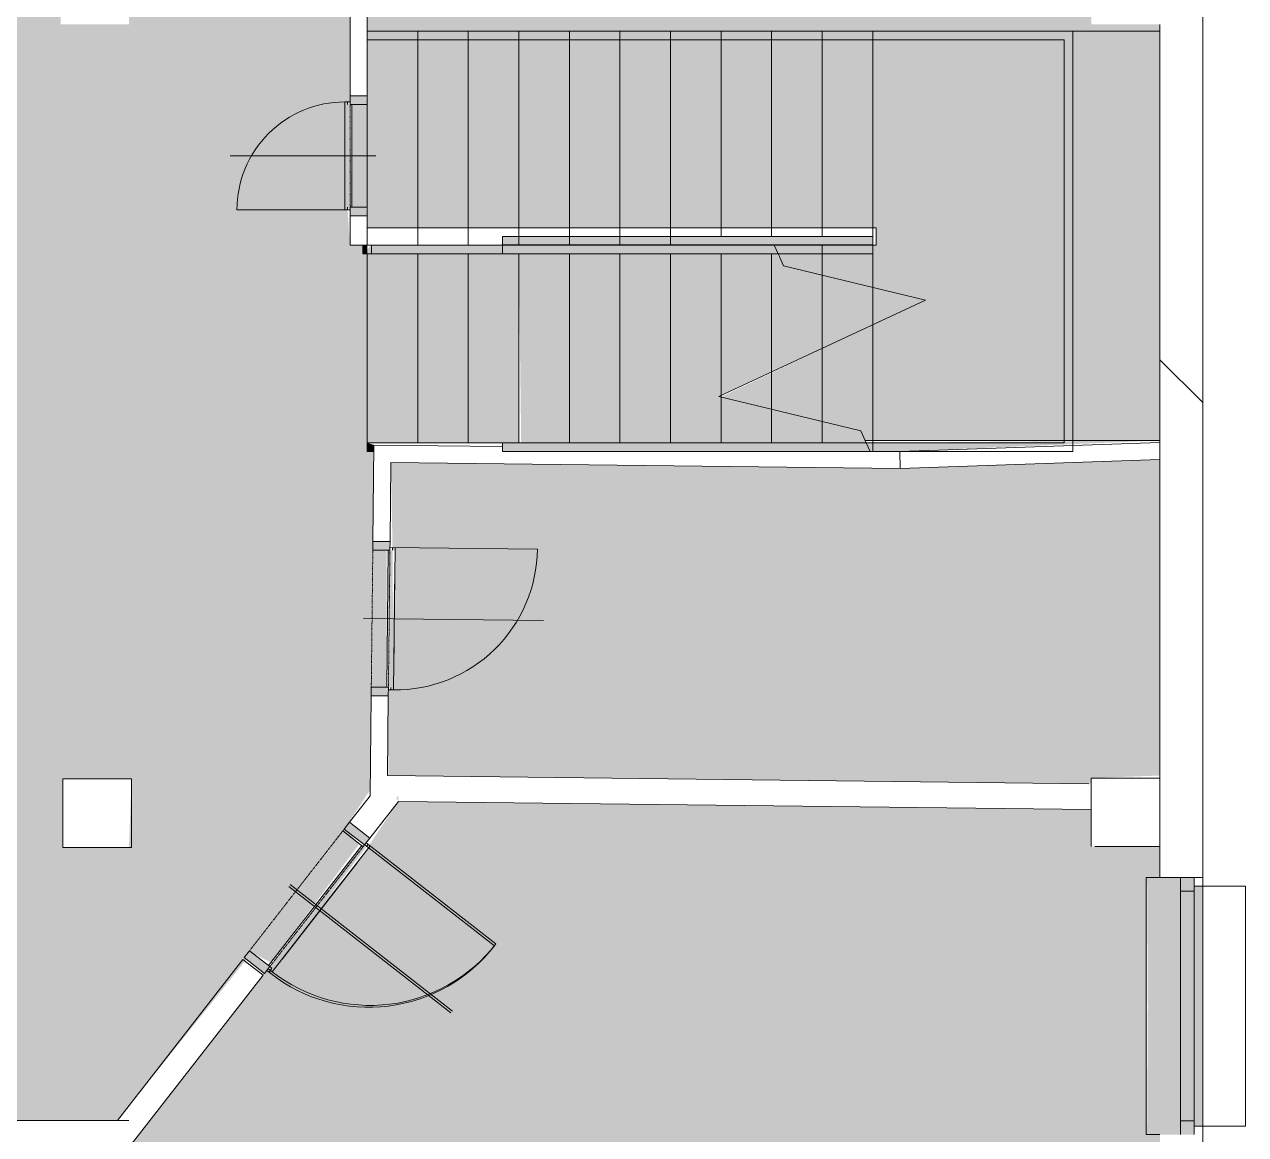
# Model space of a CAD drawing. Header units: millimetres. Extents: x 46521 to 257780, y -45352 to 20466.
# Drawn here: x 217622 to 224747, y -24364 to -17888 of the extents above; entities that cross this region are included whole.
import ezdxf

# ---------------------------------------------------------------- set-up
doc = ezdxf.new("R2010")
doc.units = ezdxf.units.MM
doc.linetypes.add('Čerchovaná se dvěma tečkami', pattern=[2.59, 1, -0.53, 0, -0.53, 0, -0.53])
for name, color, linetype, lineweight in [('A-DETL-GENF', 92, 'Continuous', 13), ('A-DETL-THIN', 151, 'Continuous', 13), ('A-DOOR', 31, 'Continuous', 13), ('A-DOOR-FRAM', 31, 'Continuous', 25), ('A-FLOR', 192, 'Continuous', 13), ('A-FLOR-HRAL', 11, 'Continuous', 13), ('A-GENM', 13, 'Continuous', 13), ('A-GLAZ', 151, 'Continuous', 13), ('A-WALL', 113, 'Continuous', 13), ('A-WALL-PATT', 111, 'Continuous', 35), ('Q-SPCQ', 91, 'Continuous', 13), ('S-COLS', 52, 'Continuous', 13), ('S-STRS', 31, 'Continuous', 13), ('S-STRS-MBND', 31, 'Continuous', 9)]:
    doc.layers.add(name, color=color, linetype=linetype, lineweight=lineweight)

# ---------------------------------------------------------------- blocks, each defined once
blk = doc.blocks.new('OKNO_1k_nadsvetlik - OKNO_1k_nadsvetlik_1500x1800-1969463-Mapka _ závislý 8')
at = {"layer": 'A-GLAZ', "lineweight": 9}
h = blk.add_hatch(color=256, dxfattribs=at)
h.paths.add_polyline_path([(-750, -75), (-670, -75), (-670, 5), (-750, 5)])
h.paths.add_polyline_path([(670, -75), (750, -75), (750, 5), (670, 5)])
blk.add_hatch(color=256, dxfattribs=at).paths.add_polyline_path([(670, 5), (-670, 5), (-670, -75), (670, -75)])
for p, q in [((-750, 5), (-670, 5)), ((670, 5), (-670, 5)), ((-670, 5), (-670, -75)), ((670, 5), (750, 5)), ((670, -75), (670, 5)), ((-750, -75), (-700, -75)), ((-670, -75), (-750, -75)), ((-700, -126), (-750, -126)), ((-700, -75), (-700, -125)), ((-670, -75), (670, -75)), ((750, -75), (670, -75)), ((700, -75), (750, -75)), ((700, -125), (700, -75)), ((750, -126), (700, -126))]:
    blk.add_line(p, q, dxfattribs=at)
blk = doc.blocks.new('parapet s nosem_vnitní - parapet s nosem_vnitní-1280316-Mapka _ závislý 8')
at = {"layer": 'A-GENM', "lineweight": 9}
for points in [[(-750, 198.7), (-750, 190), (750, 198.7)], [(-750, 190), (-750, 0), (750, 0), (750, 190)]]:
    blk.add_hatch(color=151, dxfattribs=at).paths.add_polyline_path(points)
for p, q in [((750, 200), (-750, 200)), ((-750, 200), (-750, 190)), ((750, 200), (-750, 200)), ((-750, 120), (-750, 190)), ((750, 190), (750, 200)), ((750, 190), (750, 120))]:
    blk.add_line(p, q, dxfattribs=at)
blk = doc.blocks.new('parapet_ext - parapet_ext-1802102-Mapka _ závislý 8')
at = {"layer": 'Q-SPCQ', "lineweight": 9}
blk.add_hatch(color=151, dxfattribs=at).paths.add_polyline_path([(-700, 0), (-700, -50), (700, -50), (700, 0), (-670, 0)])
for p, q in [((-700, -300), (-700, -51)), ((700, -51), (700, -300)), ((700, -300), (-700, -300))]:
    blk.add_line(p, q, dxfattribs=at)
blk = doc.blocks.new('DVERE_1k_oblozka - DD03_01_800x1970_koupelna-V144-Mapka _ závislý 8')
at = {"layer": 'A-DOOR', "lineweight": 9}
blk.add_hatch(color=151, dxfattribs=at).paths.add_polyline_path([(415, 77.1), (-400, 62.1), (-399.9, 37.1), (400, 47.1), (400, 62.1)])
h = blk.add_hatch(color=151, dxfattribs=at)
h.paths.add_polyline_path([(450, 47.1), (400, 47.1), (400, -52.9), (450, -52.9)])
h.paths.add_polyline_path([(-400, 47.1), (-450, 47.1), (-450, -52.9), (-400, -52.9)])
for p, q in [((0, -102.9), (0, 947.1)), ((-415, 47.1), (-415, 907.1)), ((415, 77.1), (-415, 77.1)), ((-415, 77.1), (-415, 62.1)), ((-415, 62.1), (-415, 77.1)), ((305, 77.1), (-305, 77.1)), ((415, 62.1), (415, 77.1)), ((415, 77.1), (415, 47.1)), ((-400, 47.1), (-450, 47.1)), ((-450, 47.1), (-450, -52.9)), ((-415, 62.1), (-400, 62.1)), ((-400, -52.9), (-400, 47.1)), ((-400, 37.1), (400, 37.1)), ((400, 62.1), (415, 62.1)), ((415, 62.1), (400, 62.1)), ((450, 47.1), (400, 47.1)), ((400, 47.1), (400, -52.9)), ((450, -52.9), (450, 47.1)), ((-450, -52.9), (-400, -52.9)), ((400, -52.9), (450, -52.9))]:
    blk.add_line(p, q, dxfattribs=at)
at = {"layer": 'A-DOOR', "linetype": 'Čerchovaná se dvěma tečkami', "lineweight": 9}
for p, q in [((-400, 47.1), (400, 47.1)), ((-400, -52.9), (400, -52.9))]:
    blk.add_line(p, q, dxfattribs=at)
at = {"layer": 'A-DOOR', "lineweight": 9}
blk.add_arc((-415, 77.1), 830, 360, 90, dxfattribs=at)
at = {"layer": 'A-DOOR-FRAM', "lineweight": 9}
for p, q in [((-400, 47.1), (-450, 47.1)), ((-400, -52.9), (-400, 47.1)), ((400, 47.1), (400, -52.9)), ((400, 47.1), (450, 47.1)), ((-450, -52.9), (-400, -52.9)), ((450, -52.9), (400, -52.9))]:
    blk.add_line(p, q, dxfattribs=at)
blk = doc.blocks.new('DVERE_1k_oblozka - DD03_01_900x1970_koupelna-1549520-Mapka _ závislý 8')
at = {"layer": 'A-DOOR', "lineweight": 9}
h = blk.add_hatch(color=151, dxfattribs=at)
h.paths.add_polyline_path([(500, 72.1), (450, 72.1), (450, -77.9), (500, -77.9)])
h.paths.add_polyline_path([(-450, 72.1), (-500, 72.1), (-500, -77.9), (-450, -77.9)])
blk.add_hatch(color=151, dxfattribs=at).paths.add_polyline_path([(465, 102.1), (-450, 87.1), (-428.6, 62.1), (450, 72.1), (450, 87.1)])
for p, q in [((0, -127.9), (0, 1072.1)), ((-465, 72.1), (-465, 1032.1)), ((-450, 72.1), (-500, 72.1)), ((-500, 72.1), (-500, -77.9)), ((465, 102.1), (-465, 102.1)), ((-465, 102.1), (-465, 87.1)), ((-465, 87.1), (-465, 102.1)), ((-465, 87.1), (-450, 87.1)), ((-450, 87.1), (-465, 87.1)), ((-450, -77.9), (-450, 72.1)), ((355, 102.1), (-355, 102.1)), ((450, 62.1), (450, 87.1)), ((450, 87.1), (465, 87.1)), ((500, 72.1), (450, 72.1)), ((450, 72.1), (450, -77.9)), ((465, 87.1), (465, 102.1)), ((465, 102.1), (465, 72.1)), ((500, -77.9), (500, 72.1)), ((-436.4, 62.1), (450, 62.1)), ((-500, -77.9), (-450, -77.9)), ((450, -77.9), (500, -77.9))]:
    blk.add_line(p, q, dxfattribs=at)
at = {"layer": 'A-DOOR', "linetype": 'Čerchovaná se dvěma tečkami', "lineweight": 9}
for p, q in [((-450, 72.1), (450, 72.1)), ((-450, -77.9), (450, -77.9))]:
    blk.add_line(p, q, dxfattribs=at)
at = {"layer": 'A-DOOR', "lineweight": 9}
blk.add_arc((-465, 102.1), 930, 360, 90, dxfattribs=at)
at = {"layer": 'A-DOOR-FRAM', "lineweight": 9}
for p, q in [((-450, 72.1), (-500, 72.1)), ((-450, -77.9), (-450, 72.1)), ((450, 72.1), (450, -77.9)), ((450, 72.1), (500, 72.1)), ((-500, -77.9), (-450, -77.9)), ((500, -77.9), (450, -77.9))]:
    blk.add_line(p, q, dxfattribs=at)
blk = doc.blocks.new('DVERE_1k_oblozka - DD03_01_600x1970_koupelna-V179-Mapka _ závislý 8')
at = {"layer": 'A-DOOR', "lineweight": 9}
blk.add_hatch(color=151, dxfattribs=at).paths.add_polyline_path([(-315, 77.1), (-300, 37.1), (300, 47.1), (315, 77.1)])
h = blk.add_hatch(color=151, dxfattribs=at)
h.paths.add_polyline_path([(-350, 47.1), (-350, -52.9), (-300, -46.5), (-300, 47.1)])
h.paths.add_polyline_path([(300, -52.9), (350, -46.5), (350, 47.1), (300, 47.1), (300, -46.5)])
for p, q in [((0, -102.9), (0, 747.1)), ((-315, 47.1), (-315, 707.1)), ((315, 77.1), (-315, 77.1)), ((-315, 77.1), (-315, 62.1)), ((205, 77.1), (-205, 77.1)), ((315, 62.1), (315, 77.1)), ((315, 77.1), (315, 47.1)), ((-300, 47.1), (-350, 47.1)), ((-350, 47.1), (-350, -52.9)), ((-315, 62.1), (-300, 62.1)), ((-300, -52.9), (-300, 47.1)), ((-300, 37.1), (300, 37.1)), ((300, 62.1), (315, 62.1)), ((350, 47.1), (300, 47.1)), ((300, 47.1), (300, -52.9)), ((350, -52.9), (350, 47.1)), ((-350, -52.9), (-300, -52.9)), ((300, -52.9), (350, -52.9))]:
    blk.add_line(p, q, dxfattribs=at)
at = {"layer": 'A-DOOR', "linetype": 'Čerchovaná se dvěma tečkami', "lineweight": 9}
for p, q in [((-300, 47.1), (300, 47.1)), ((-300, -52.9), (300, -52.9))]:
    blk.add_line(p, q, dxfattribs=at)
at = {"layer": 'A-DOOR', "lineweight": 9}
blk.add_arc((-315, 77.1), 630, 360, 90, dxfattribs=at)
at = {"layer": 'A-DOOR-FRAM', "lineweight": 9}
for p, q in [((-300, 47.1), (-350, 47.1)), ((-300, -52.9), (-300, 47.1)), ((300, 47.1), (300, -52.9)), ((300, 47.1), (350, 47.1)), ((-350, -52.9), (-300, -52.9)), ((350, -52.9), (300, -52.9))]:
    blk.add_line(p, q, dxfattribs=at)
blk = doc.blocks.new('DVERE_1k_oblozka - DD03_01_900x1970_koupelna-V180-Mapka _ závislý 8')
at = {"layer": 'A-DOOR', "lineweight": 9}
h = blk.add_hatch(color=151, dxfattribs=at)
h.paths.add_polyline_path([(500, 72.1), (486.4, 72.1), (500, 54.7)])
h.paths.add_polyline_path([(-450, 72.1), (-463.6, 72.1), (-450, 54.7)])
blk.add_hatch(color=151, dxfattribs=at).paths.add_polyline_path([(465, 102.1), (436.4, 87.1), (450, 87.1)])
for p, q in [((0, -127.9), (0, 1072.1)), ((-465, 72.1), (-465, 1032.1)), ((-450, -77.9), (-450, 72.1)), ((355, 102.1), (-355, 102.1)), ((450, 87.1), (465, 87.1)), ((465, 87.1), (465, 102.1)), ((465, 102.1), (465, 72.1)), ((500, -77.9), (500, 72.1))]:
    blk.add_line(p, q, dxfattribs=at)
at = {"layer": 'A-DOOR', "linetype": 'Čerchovaná se dvěma tečkami', "lineweight": 9}
for p, q in [((-450, 72.1), (436.4, 72.1)), ((-450, -77.9), (436.4, -77.9))]:
    blk.add_line(p, q, dxfattribs=at)
at = {"layer": 'A-DOOR', "lineweight": 9}
blk.add_arc((-465, 102.1), 930, 360, 90, dxfattribs=at)
at = {"layer": 'A-DOOR-FRAM', "lineweight": 9}
blk.add_line((-450, -77.9), (-450, 72.1), dxfattribs=at)
blk = doc.blocks.new('Typ horního madla - Horní madlo_Vnitřní_-1837963-Mapka _ závislý 8')
at = {"layer": 'A-FLOR-HRAL', "lineweight": 9}
for points in [[(91547.9, -20379.1), (91553.8, -20379.1), (91554.2, -20341.8), (91514.2, -20329.1), (91514.2, -20379.1)], [(92304.1, -20329.1), (92304.1, -20379.1), (92304.7, -20379.1), (92304.7, -20329.1)]]:
    blk.add_hatch(color=151, dxfattribs=at).paths.add_polyline_path(points)
for p, q in [((91514.2, -20379.1), (91514.2, -20329.1)), ((91514.2, -20329.1), (92304.1, -20329.1)), ((92304.1, -20329.1), (92304.1, -20379.1)), ((91553.8, -20379.1), (91514.2, -20379.1))]:
    blk.add_line(p, q, dxfattribs=at)
blk = doc.blocks.new('Typ horního madla - Horní madlo_Vnitřní_-V182-Mapka _ závislý 8')
at = {"layer": 'A-FLOR-HRAL', "lineweight": 9}
blk.add_hatch(color=151, dxfattribs=at).paths.add_polyline_path([(94449.8, -20379.1), (94426.4, -20329.1), (92304.7, -20329.1), (92304.7, -20379.1), (93362.8, -20379.1)])
for p, q in [((91514.2, -17977.7), (91514.2, -17927.7)), ((94759.2, -17927.7), (91514.2, -17927.7)), ((95630.9, -17927.7), (94759.2, -17927.7)), ((95630.9, -20379.1), (95630.9, -17927.7)), ((94759.2, -17977.7), (91514.2, -17977.7)), ((95580.9, -17977.7), (94759.2, -17977.7)), ((95580.9, -20329.1), (95580.9, -17977.7)), ((91514.2, -20329.1), (91514.2, -20379.1)), ((91514.2, -20329.1), (94426.4, -20329.1)), ((94449.8, -20379.1), (94426.4, -20329.1)), ((94426.4, -20329.1), (94464.2, -20329.1)), ((94464.2, -20329.1), (95580.9, -20329.1)), ((91514.2, -20379.1), (91553.8, -20379.1)), ((92304.1, -20379.1), (94449.8, -20379.1)), ((94449.8, -20379.1), (94464.2, -20379.1)), ((94464.2, -20379.1), (95630.9, -20379.1))]:
    blk.add_line(p, q, dxfattribs=at)
blk = doc.blocks.new('Typ horního madla - Horní madlo_Vnitřní_-1837980-Mapka _ závislý 8')
at = {"layer": 'A-FLOR-HRAL', "lineweight": 9}
for points in [[(91489.2, -19225.7), (91514.8, -19225.7), (91514.8, -19200.1), (91514.4, -19175.3), (91489.2, -19175.3)], [(91539.2, -19225.7), (92304.1, -19225.7), (92304.1, -19175.7), (91539.2, -19175.7)], [(92304.1, -19225.7), (92304.7, -19225.7), (92304.1, -19175.7)]]:
    blk.add_hatch(color=151, dxfattribs=at).paths.add_polyline_path(points)
for p, q in [((92304.1, -19124.9), (92304.1, -19174.9)), ((91489.2, -19225.7), (91489.2, -19175.3)), ((91514.8, -19225.7), (91489.2, -19225.7)), ((91539.2, -19225.7), (91539.2, -19175.7)), ((91539.2, -19175.7), (92304.1, -19175.7)), ((92304.1, -19225.7), (91539.2, -19225.7)), ((92304.1, -19175.7), (92304.1, -19225.7))]:
    blk.add_line(p, q, dxfattribs=at)
blk = doc.blocks.new('Typ horního madla - Horní madlo_Vnitřní_-V183-Mapka _ závislý 8')
at = {"layer": 'A-FLOR-HRAL', "lineweight": 9}
blk.add_hatch(color=151, dxfattribs=at).paths.add_polyline_path([(94464.2, -19174.9), (94464.2, -19124.9), (92304.7, -19124.9), (92304.7, -19174.9), (93362.8, -19174.9)])
h = blk.add_hatch(color=151, dxfattribs=at)
h.paths.add_polyline_path([(93362.8, -19225.7), (93911.9, -19225.7), (93888.6, -19175.7), (92304.7, -19175.7), (92304.7, -19225.7)])
h.paths.add_polyline_path([(91514.8, -19225.7), (91539.2, -19225.7), (91539.2, -19175.7), (91514.8, -19200.1)])
for p, q in [((94464.2, -19124.9), (92304.1, -19124.9)), ((94464.2, -19174.9), (94464.2, -19124.9)), ((91489.2, -19175.3), (91489.2, -19225.7)), ((91514.2, -19225.7), (93911.9, -19225.7)), ((91539.2, -19175.7), (93888.6, -19175.7)), ((94464.2, -19174.9), (92304.1, -19174.9)), ((93911.9, -19225.7), (93888.6, -19175.7)), ((93888.6, -19175.7), (94464.2, -19175.7)), ((93911.9, -19225.7), (94464.2, -19225.7)), ((94464.2, -19175.7), (94464.2, -19225.7))]:
    blk.add_line(p, q, dxfattribs=at)
blk = doc.blocks.new('Betonový čtvercový sloup - 400 x 400-V201-Mapka _ závislý 8')
at = {"layer": 'S-COLS', "lineweight": 9}
h = blk.add_hatch(dxfattribs=at)
h.set_pattern_fill('FP_213', color=256, style=0, pattern_type=2)
h.set_pattern_definition([(45, (-95940, 22484), (-7184.2, 7184.2), []), (45, (-93066, 22484), (-7184.2, 7184.2), []), (45, (-87319, 22484), (-4310.5, 10057.9), [4064, -2032, 67.06, -1964.94])])
h.paths.add_polyline_path([(-200, -200), (200, -200), (200, 200), (-200, 200), (-200, 12.9)])
for p, q in [((200, 200), (-200, 200)), ((-200, 200), (-200, -200)), ((200, -200), (200, 200)), ((-178.7, -200), (200, -200))]:
    blk.add_line(p, q, dxfattribs=at)

msp = doc.modelspace()

# ---------------------------------------------------------------- hatches: boundary and pattern name
at = {"layer": 'A-DETL-GENF', "lineweight": 9}
h = msp.add_hatch(color=151, dxfattribs=at)
h.paths.add_polyline_path([(205705.4, -23536.6), (205705.4, -23436.6), (203651.2, -23436.2), (203601.9, -23330.6), (202874.2, -23153.7), (203934.2, -22659.4), (203206.5, -22482.5), (203157.1, -22376.5), (201444.2, -22376.5), (201444.2, -23531.5), (205546.7, -23536.6)])
h.paths.add_polyline_path([(180893.8, -23449.3), (181598.5, -23449.3), (181583.5, -23165.8), (181568.5, -23165.8), (181583.5, -22265.8), (181598.5, -22250.8), (181598.5, -21375.2), (181378.5, -21375.2), (181378.5, -21125.2), (181598.5, -21125.2), (181598.5, -19774.5), (181348.5, -19774.5), (181348.5, -19524.5), (181596.8, -19524.5), (181563.5, -18134.1), (181521, -17411.6), (180732.1, -17441.1), (180729.2, -17443.5), (179832, -17434), (179829.3, -17426.4), (178952.1, -17456.6), (178949.3, -17459), (178052.1, -17454), (178049.3, -17441.9), (176854.5, -17455.7), (176854.5, -19579.6), (177887.5, -19579.6), (179363.8, -21056), (179363.8, -23449.3), (179993.8, -23449.3), (179993.8, -23374.3), (180893.8, -23379.3)])
h.paths.add_polyline_path([(181854.5, -21565.8), (182223.9, -21565.8), (182223.9, -19130), (181848.5, -19113.6), (181848.5, -21565.8)])
h.paths.add_polyline_path([(182423.9, -21565.8), (182440.5, -21565.8), (182423.9, -21540.3)])
h.paths.add_polyline_path([(223313.7, -20315.3), (224246.7, -20315.3), (224246.7, -17927.7), (219621.5, -17927.7), (219621.5, -19075.3), (222591.5, -19075.3), (222591.5, -19175.3), (221995.7, -19175.7), (222051.6, -19295.7), (222571.3, -19422), (222571.3, -19639.8), (221686.3, -20061.1), (222500.9, -20259.1), (222527.1, -20315.3), (222557, -20315.3)])
h.paths.add_polyline_path([(186457.6, -20290.8), (186442.6, -20150.8), (186427.6, -20150.8), (186442.6, -19550.8), (186457.6, -19535.8), (186457.6, -19113.6), (183607.8, -19114), (183665.8, -19238.3), (184492.6, -19460.5), (183607.6, -19873.2), (183607.6, -20109.4), (184131.4, -20236.7), (184156.6, -20290.8), (185354.5, -20290.8)])
h.paths.add_polyline_path([(186557.6, -20150.8), (186551.3, -19550.8), (186467.6, -19550.8), (186467.6, -20150.8), (186551.3, -20150.8)])
h.paths.add_polyline_path([(187578.3, -18728.2), (187819.5, -18728.2), (187819.5, -18608.2), (186719.5, -18608.2), (186719.5, -18728.2), (186809.5, -18728.2)])
h.paths.add_polyline_path([(187819.5, -18528.2), (187869.5, -18528.2), (187869.5, -18431.9), (185377.5, -18442.1), (185377.5, -18478.2), (186669.5, -18478.2), (186669.5, -18528.2), (187789.6, -18528.2)])
h.paths.add_polyline_path([(188357.6, -18478.2), (188484.5, -18477.2), (188484.5, -18431.9), (188119.5, -18431.9), (188119.5, -18478.2)])
h.paths.add_polyline_path([(195604.5, -18478.2), (196554.5, -18477.2), (196554.5, -18431.9), (195554.5, -18431.9), (195554.5, -18477.2), (195604.5, -18477.2)])
h.paths.add_polyline_path([(199454.5, -18478.2), (199475.5, -18455), (199454.5, -18431.9), (199346.5, -18431.9), (199346.5, -18477.2), (199396.5, -18478.2)])
h.paths.add_polyline_path([(182123.8, -18478.2), (185127.5, -18478.2), (185119.5, -17225.4), (182123.8, -17225.4), (182123.8, -18134.1)])
h.paths.add_polyline_path([(193843.8, -18478.2), (194454.5, -18477.2), (194454.5, -18431.9), (193454.5, -18431.9), (193454.5, -18477.2), (193504.5, -18478.2)])
h.paths.add_polyline_path([(190057.6, -18478.2), (190254.5, -18477.2), (190254.5, -18431.9), (189584.5, -18431.9), (189584.5, -18477.2), (189907.6, -18478.2)])
h.paths.add_polyline_path([(181873.8, -18478.2), (181873.8, -16845.8), (181854.5, -16845.8), (181854.5, -17195.8), (181766.2, -17195.8), (181831, -18471.8), (181854.5, -18478.2)])
h.paths.add_polyline_path([(197704.5, -18478.2), (198296.5, -18477.2), (198296.5, -18431.9), (197654.5, -18431.9), (197654.5, -18477.2), (197704.5, -18477.2)])
h.paths.add_polyline_path([(192304.5, -18478.2), (192304.5, -18477.2), (192354.5, -18477.2), (192354.5, -18431.9), (191354.5, -18431.9), (191354.5, -18477.2), (191404.5, -18478.2)])
h.paths.add_polyline_path([(203482.3, -17238.3), (205733.9, -17238.3), (205733.9, -17169.9), (206253.4, -17169.9), (206248.7, -15721.9), (203482.3, -15721.9), (203482.3, -15861.9), (203392.3, -15861.9), (203392.3, -16661.9), (203482.3, -16661.9), (203482.3, -16998.6)])
h.paths.add_polyline_path([(200929.6, -17238.3), (203382.3, -17238.3), (203367.3, -16661.9), (203352.3, -16661.9), (203367.3, -15861.9), (203382.3, -15846.9), (203367.3, -15721.9), (199812.9, -15721.9), (199819.9, -16250.2), (199890.3, -16251.3), (199894.9, -17238.3)])
h.paths.add_polyline_path([(223080.5, -16893.3), (222630.5, -16893.3), (222630.5, -16493.3), (223079, -16493.3), (223079.4, -16613.4)])
h.paths.add_polyline_path([(219652.3, -17238.3), (223081.9, -17238.3), (223073.8, -15305.1), (219670.6, -15317.2), (219682.6, -15516.5), (219697.1, -15516.5), (219668.2, -16316.8), (219653.2, -16316.8), (219637.1, -17238.3)])
h.paths.add_polyline_path([(223313.7, -17238.3), (224496.7, -17238.3), (224496.7, -17142.7), (223381.5, -17142.7), (223381.9, -17237.9), (223281.9, -17238.3)])
h.paths.add_polyline_path([(219521.5, -17238.3), (219537.1, -17238.3), (219570.6, -16315.1), (219643.2, -16314.8), (219643.2, -15516.2), (219567.2, -15514.9), (219568, -15317.2), (218238.7, -15321.8), (218236, -13416.8), (218325.9, -13416.7), (218324.8, -12616.7), (218234.8, -12616.7), (218230.9, -9896.8), (218320.8, -9896.7), (218319.7, -9096.7), (218229.7, -9096.7), (218226, -6517.4), (218315.9, -6517.2), (218314.8, -5717.2), (218224.8, -5717.2), (218223.4, -4804.7), (217948.7, -4819.7), (217948.7, -4834.7), (217148.7, -4819.7), (217133.7, -4804.7), (216646, -4804.7), (216644.8, -7500.5), (217030.7, -7493.8), (217037.6, -7893.7), (216617.7, -7915.2), (216616.9, -10505.4), (217025.5, -10491.1), (217039.5, -10890.9), (216589.8, -10906.6), (216611.5, -11224.8), (216617.6, -11224.8), (216603.6, -13224.8), (216583.6, -13224.8), (216603.6, -14214.8), (216609.6, -14214.8), (216595.7, -16214.8), (216575.7, -16214.8), (216595.7, -16493.3), (217038.7, -16493.3), (217038.7, -16893.3), (216573.9, -16893.3), (216575.7, -17238.3), (219415.9, -17238.3)])
h.paths.add_polyline_path([(216272.9, -17208.3), (216273, -17208.3), (216273, -17178.3)])
h.paths.add_polyline_path([(199454.5, -16301.9), (199465.5, -16301.1), (199454.5, -16301.1)])
h.paths.add_polyline_path([(206248.5, -15621.9), (206244.1, -15215.3), (206122.2, -15215.7), (206127.2, -14215.6), (206244, -14214.6), (206237.7, -13220.3), (206115.9, -13220.3), (206120.9, -12220.7), (206237.7, -12219.6), (206235.5, -11931.2), (205816.8, -11932.5), (205815.5, -11532.5), (206235.5, -11531.2), (206228.1, -11220.3), (206109.5, -11220.7), (206114.5, -10220.7), (206231.3, -10219.7), (206225, -9215.3), (206103.1, -9215.3), (206108.1, -8215.7), (206225, -8214.7), (206214.3, -7215.3), (206096.8, -7215.7), (206101.8, -6215.7), (206218.6, -6214.7), (206214.3, -5950), (205816.4, -5950), (205816.4, -5391.9), (204341.7, -5391.9), (204341.7, -15621.9), (204801.7, -15606.9), (204801.7, -15591.9), (205701.7, -15606.9), (205716.7, -15621.9), (206247.2, -15621.9)])
h.paths.add_polyline_path([(199812.6, -15621.9), (204241.7, -15621.9), (204226.7, -14601.9), (204211.7, -14601.9), (204226.7, -13801.9), (204241.7, -13786.9), (204241.7, -12892.6), (199800.1, -12952.4), (199808.3, -13745.2), (199878.7, -13744.9), (199873.7, -14744.9), (199808.4, -14746.4), (199812.4, -15621.9)])
h.paths.add_polyline_path([(218338.5, -15201.4), (223073.8, -15185.1), (223062.9, -14407.4), (222942.1, -14407.9), (222950.7, -12407.8), (223062.9, -12407.1), (223059.7, -11716.7), (218333.4, -11716.7), (218350.9, -12615.5), (218364.8, -12616.7), (218349.8, -13416.7), (218335.9, -13416.8), (218336, -13466.8)])
h.paths.add_polyline_path([(216280.9, -14213.9), (216281, -14213.9), (216282.5, -13592.3)])
h.paths.add_polyline_path([(199849.6, -12851.7), (204241.7, -12792.6), (204226.7, -12661.9), (204211.7, -12661.9), (204226.7, -11861.9), (204241.7, -11846.9), (204241.7, -5528.2), (200199.5, -5528.2), (200199.5, -5928.2), (199817.6, -5928.2), (199841.4, -6199.9), (199843.8, -6199.9), (199828.1, -7200), (199823.5, -7201.4), (199850.7, -8199.9), (199853.1, -8199.9), (199837.4, -9200), (199832.7, -9201.4), (199860, -10209.9), (199862.4, -10211.4), (199857.4, -11209.9), (199842, -11210.8), (199845.3, -11534.3), (200217.6, -11534.4), (200230.6, -11921.7), (199845.3, -11935), (199847.8, -12456.9)])
h.paths.add_polyline_path([(206437.7, -12219.6), (206437.8, -12219.6), (206436.8, -11931.2)])
h.paths.add_polyline_path([(219664.9, -11616.7), (222649.7, -11616.7), (222649.7, -10496.7), (223059.7, -10496.7), (223047.1, -10407.4), (222926.3, -10407.9), (222935, -8407.9), (223047.1, -8406.8), (223046, -8216.7), (218328.4, -8216.7), (218345.8, -9095.5), (218359.7, -9096.7), (218344.7, -9896.7), (218330.8, -9896.8), (218345.8, -11616.7), (219344.9, -11616.7), (219344.9, -11016.7), (219664.9, -11016.7)])
h.paths.add_polyline_path([(216288.8, -11224), (216288.9, -11224), (216289.7, -10906.6)])
h.paths.add_polyline_path([(206431.3, -10219.7), (206431.4, -10219.7), (206431.2, -10186)])
h.paths.add_polyline_path([(206425, -8214.7), (206425.1, -8214.7), (206424, -7915.2)])
h.paths.add_polyline_path([(221469.9, -8116.7), (222636, -8116.7), (222636, -7516.7), (223043.6, -7516.7), (223035.3, -7407.5), (222914.5, -7407.9), (222923.2, -5407.9), (223035.3, -5407.2), (223032.5, -4804.7), (218323.4, -4804.7), (218340.9, -5716), (218354.8, -5717.2), (218339.8, -6517.2), (218325.9, -6517.4), (218333.4, -8116.7), (219319.4, -8116.7)])
h.paths.add_polyline_path([(206418.6, -6214.7), (206418.7, -6214.7), (206417.8, -5950)])
h.paths.add_polyline_path([(217098.7, -4704.7), (223032.5, -4704.7), (223031.3, -4397.9), (222902.6, -4398), (222911.3, -2397.9), (223023.4, -2397.2), (223018.5, -1904.5), (222631.4, -1906), (222629.7, -1466), (220210, -1497.9), (220209, -1503.9), (218210, -1495.3), (218209, -1483), (217062.1, -1488.9), (217062.1, -1897.4), (216653.7, -1899), (216653.7, -4704.7)])
h.paths.add_polyline_path([(223031.3, -4397.9), (223023.4, -4397.5), (223023.4, -4397.9)])
at = {"layer": 'A-FLOR'}
h = msp.add_hatch(color=151, dxfattribs=at)
h.paths.add_polyline_path([(199736.9, -30076.6), (199846.7, -30076.6), (199846.7, -29535.6), (200246.7, -29535.6), (200246.7, -24894.3), (199456.7, -24909.3), (199454.5, -24924.3), (198656.7, -24909.3), (198641.7, -24894.3), (198046.7, -24894.3), (198046.7, -30076.6), (198536.9, -30076.6), (198536.9, -29899.5), (199736.9, -29906.6)])
h.paths.add_polyline_path([(185207.6, -30046.6), (185356.7, -30046.6), (185356.7, -29896.9), (187756.7, -29906.6), (187756.7, -30046.6), (187847.3, -30046.6), (187807.2, -26558.1), (189596.1, -25126.8), (189398, -24954.6), (189377.4, -24943.5), (188773.4, -24295.7), (188773, -24274.5), (188357.6, -23844.3), (188357.6, -23917.4), (187957.6, -23917.4), (187955.8, -23667.4), (185207.6, -23699.3), (185207.6, -29906.6)])
h.paths.add_polyline_path([(182356.7, -30046.6), (182356.7, -29901.6), (183256.7, -29906.6), (183256.7, -30046.6), (183556.7, -30046.6), (183556.7, -29899.5), (184756.7, -29906.6), (184756.7, -30046.6), (185057.6, -30046.6), (185057.6, -23684), (184340.1, -23708.3), (184334.9, -23718.2), (183434.9, -23703.2), (183434.7, -23693.3), (182268.5, -23700), (182268.5, -23970), (181848.5, -23970), (181848.5, -24139.3), (181927.1, -24139.3), (181918.5, -25639.3), (181848.5, -25639.3), (181848.5, -29535.6), (182248.5, -29535.6), (182267.1, -30046.6)])
h.paths.add_polyline_path([(190971.7, -30046.6), (190971.8, -30046.6), (190971.7, -25176.6), (190736.7, -25191.6), (190736.7, -25206.6), (189836.7, -25191.6), (189821.7, -25176.6), (189786.7, -25176.6), (189774.1, -25176.6), (187958, -26629.6), (187997.6, -29676.6), (188357.6, -29676.6), (188357.6, -29896.9), (190756.7, -29906.6), (190756.7, -30046.6)])
h.paths.add_polyline_path([(191121.8, -30046.6), (191356.7, -30046.6), (191356.7, -29896.9), (193756.7, -29906.6), (193756.7, -30046.6), (193851.4, -30046.6), (193851.4, -29676.6), (194101.4, -29676.6), (194101.4, -26754.6), (192364.3, -25176.6), (192266.7, -25191.6), (192266.7, -25206.6), (191366.7, -25191.6), (191351.7, -25176.6), (191135.2, -25176.6), (191123.3, -29488.4)])
h.paths.add_polyline_path([(194251.4, -30046.6), (194346.7, -30046.6), (194346.7, -29846.9), (197946.7, -29846.9), (197946.7, -23686.6), (194243.8, -23686.6), (194243.8, -23936.6), (193843.8, -23936.6), (193843.8, -23710.4), (193315, -24289.8), (193305, -24311.6), (192679.8, -24937.4), (192658.9, -24937.4), (192515.2, -25101.6), (194251.4, -26688.5), (194251.4, -29856.6)])
h.paths.add_polyline_path([(223716.7, -28719.3), (223846.7, -28719.3), (223846.7, -28319.3), (224246.7, -28319.3), (224246.7, -25308.2), (219816.1, -25276.5), (219830.7, -25291.4), (218915.9, -25266.7), (218900.8, -25251.5), (218231.7, -25251.7), (218231.7, -28719.3), (218296.7, -28719.3), (218296.7, -28639.6), (220696.7, -28649.3), (220696.7, -28719.3), (221296.7, -28719.3), (221296.7, -28642.2), (222496.7, -28649.3), (222496.7, -28719.3), (222816.7, -28719.3), (222816.7, -28644.3), (223716.7, -28649.3)])
h.paths.add_polyline_path([(214956.7, -28719.3), (215246.7, -28719.3), (215246.7, -28639.6), (217646.7, -28649.3), (217646.7, -28719.3), (217831.7, -28719.3), (217831.7, -28319.3), (218081.7, -28319.3), (218081.7, -24431.8), (214956.7, -24431.8), (214971.7, -24859.3), (214986.7, -24859.3), (214971.7, -25759.3), (214956.7, -25774.3), (214956.7, -28649.3)])
h.paths.add_polyline_path([(207506.7, -28719.3), (208031.7, -28719.3), (208031.7, -23677.1), (207415.8, -23682.1), (207430.1, -23696.9), (206615.5, -23668), (206600.3, -23652.8), (206235.4, -23652.2), (206235.4, -23956.6), (205807.2, -23956.6), (205796.7, -26082.1), (205796.7, -28319.3), (206196.7, -28319.3), (206196.7, -28719.3), (206306.7, -28719.3), (206306.7, -28642.2), (207506.7, -28649.3)])
h.paths.add_polyline_path([(211706.7, -28719.3), (211831.7, -28719.3), (211831.7, -28319.3), (212231.7, -28319.3), (212231.7, -28719.3), (212346.7, -28719.3), (212346.7, -28639.6), (214746.7, -28649.3), (214746.7, -28719.3), (214806.7, -28719.3), (214806.7, -25759.3), (214946.7, -25759.3), (214942.1, -24859.3), (214806.7, -24859.3), (214806.7, -24281.8), (214833.7, -24281.8), (213994.7, -23477.1), (214082.7, -23367.5), (213442, -22753.1), (213345.1, -22854.1), (213168, -22684.3), (211837, -22684.3), (211837, -22434.3), (211457, -22434.3), (211457, -22294.3), (210657, -22294.3), (210657, -22434.3), (209611.7, -22434.3), (209611.7, -22294.3), (208811.7, -22294.3), (208811.7, -22434.3), (208426.7, -22434.3), (208426.7, -22684.3), (208131.7, -22684.3), (208131.7, -28589.6), (211706.7, -28599.3)])
h.paths.add_polyline_path([(219816.1, -25251.2), (219817.6, -25111.2), (224246.7, -25158.2), (224246.7, -24364.3), (224168.1, -24364.3), (224176.7, -22864.3), (224246.7, -22864.3), (224246.7, -22684.3), (223846.7, -22684.3), (223846.4, -22468.2), (219803.8, -22420.6), (219628.7, -22682.2), (219630.8, -22691.6), (219053.3, -23401.6), (219037.1, -23405.3), (218231.7, -24439.5), (218231.7, -25094.4), (218917.7, -25101.7), (218917.7, -25241.7), (219816, -25251.2)])
h.paths.add_polyline_path([(200506.7, -25069.3), (200506.7, -24889.3), (205696.7, -24889.3), (205694.6, -23646.6), (200346.9, -23646.6), (200347, -24889.3), (200497, -24894.3), (200503.9, -25019.3)])
h.paths.add_polyline_path([(192316.7, -25026.6), (192374.9, -25015.6), (193803.2, -23536.6), (197746.7, -23536.6), (197746.7, -23166.6), (198046.7, -23166.6), (198046.7, -24794.3), (200246.7, -24794.3), (200246.7, -23937.5), (199847, -23937.5), (199847, -23527.5), (201444.2, -23527.4), (201444.2, -22376.5), (205084.2, -22376.5), (205084.6, -21816.5), (206144.2, -21816.5), (206137.4, -23436.6), (205705.4, -23436.6), (205705.4, -23536.6), (206617.5, -23553.1), (206617.5, -23643), (207416.1, -23643), (207417.4, -23566.6), (208031.7, -23567.5), (208031.7, -22684.3), (208006.7, -22684.3), (208006.7, -22234.3), (208426.7, -22234.3), (208426.7, -22284.3), (208811.7, -22269.3), (208811.7, -22254.3), (209611.7, -22269.3), (209626.7, -22284.3), (210657, -22269.3), (210657, -22254.3), (211457, -22269.3), (211472, -22284.3), (212237, -22284.3), (212237, -22534.3), (213228.3, -22534.3), (213459.3, -22735.1), (213481, -22735.1), (214108.9, -23358), (214108.9, -23378.8), (215050.5, -24281.8), (218164.4, -24281.8), (218948.8, -23303), (219059.4, -23360.3), (219576.3, -22668.2), (219488, -22582.1), (219638.9, -22354.9), (219645.6, -21754.2), (219735.5, -21754.2), (219735.5, -20955.1), (219654.4, -20954.2), (219655, -20379.5), (219621.3, -20379.1), (219621.3, -19225.7), (219596.3, -19225.7), (219596.3, -19175.3), (219521.5, -19175.3), (219506.5, -18955.3), (219491.5, -18955.3), (219506.5, -18355.3), (219521.5, -18340.3), (219521.5, -17238.3), (216572.9, -17238.3), (216572.5, -17408.3), (215546.9, -17408.3), (215546.9, -17535.4), (214346.9, -17528.3), (214346.9, -17408.3), (214108.6, -17408.3), (214133.4, -20310.9), (213346.8, -20303.3), (213346.8, -20200.9), (212546.8, -20200.9), (212546.8, -20310.9), (209145.7, -20331.9), (208096.9, -20353.9), (208096.9, -20188), (207706.9, -20188), (207706.9, -20098), (206906.9, -20098), (206906.9, -20188), (205866.9, -20188), (205860.4, -17808.3), (205733.9, -17808.3), (205733.9, -17238.3), (203482.3, -17238.3), (203497.3, -17851.9), (203512.3, -17851.9), (203497.3, -18651.9), (203482.3, -18666.9), (203497.3, -19775.4), (203512.3, -19775.4), (203497.3, -20375.4), (203482.3, -20390.4), (203482.3, -20656.9), (201379.5, -20656.9), (201379.5, -20280.9), (201230.6, -20295.9), (201230.6, -20310.9), (200630.6, -20295.9), (200615.6, -20280.9), (200216.5, -20280.9), (200216.5, -21508.2), (199563.8, -21523.2), (199563.8, -21538.2), (198963.8, -21523.2), (198948.8, -21508.2), (197233.8, -21523.2), (197233.8, -21538.2), (196633.8, -21523.2), (196618.8, -21508.2), (196483.8, -21523.2), (196483.8, -21748.2), (195620, -21748.2), (195620, -21658.2), (194720, -21658.2), (194720, -21748.2), (191529.9, -21748.2), (189907.6, -20300.6), (189907.6, -18728.2), (189634.5, -18728.2), (189634.5, -18805.2), (188434.5, -18798.2), (188434.5, -18728.2), (188357.6, -18728.2), (188357.6, -20625.8), (188267.6, -20625.8), (188267.6, -21425.8), (188357.6, -21425.8), (188357.6, -21715.8), (183437.6, -21715.8), (183434.8, -22135.8), (181848.5, -22135.8), (181848.5, -22265.8), (181608.5, -22265.8), (181619.5, -23165.8), (181848.5, -23165.8), (181854.5, -23552.4), (183433.9, -23543.6), (183437.6, -23683.3), (184334.7, -23678.2), (184334.9, -23538.2), (186229.2, -23527.3), (186229.2, -23362.9), (186453.2, -23361.6), (186454.2, -23526), (188357.6, -23517.4), (188357.6, -23628.3), (189707.9, -25026.6), (192296.7, -25026.6)])
h.paths.add_polyline_path([(217846.7, -22689.3), (217846.7, -22289.3), (218246.7, -22289.3), (218231.7, -22689.3), (218164.4, -22689.3)])
h.paths.add_polyline_path([(219803.8, -22420.6), (219803.5, -22388.8), (219790.7, -22401)])
h.paths.add_polyline_path([(223846.7, -22318.2), (223846.7, -22284.3), (224246.7, -22269.9), (224246.7, -20426.5), (222729.6, -20479.4), (219760.1, -20443), (219769.7, -20955.2), (219784.4, -20955.2), (219760.5, -21755.5), (219745.4, -21770.6), (219745, -22269.9), (223831.4, -22318)])
h.paths.add_polyline_path([(194375, -21648.2), (194720, -21633.2), (194720, -21618.2), (195620, -21633.2), (195635, -21648.2), (196383.8, -21648.2), (196383.8, -18728.2), (195604.5, -18728.2), (195604.5, -18805.2), (194404.5, -18798.2), (194404.5, -18728.2), (194243.8, -18728.2), (194243.8, -19128.2), (193843.8, -19128.2), (193843.8, -18728.2), (193504.5, -18728.2), (193504.5, -18805.2), (192304.5, -18798.2), (192304.5, -18728.2), (191404.5, -18728.2), (191404.5, -18805.2), (190204.5, -18798.2), (190204.5, -18728.2), (190057.6, -18728.2), (190057.6, -20233.4), (191587.1, -21598.2), (194375, -21618.2), (194375, -21633.2)])
h.paths.add_polyline_path([(186557.6, -21565.8), (188257.6, -21565.4), (188242.6, -21425.8), (188227.6, -21425.8), (188242.6, -20625.8), (188257.6, -20610.8), (188257.6, -19128.2), (187957.6, -19128.2), (187957.6, -18728.2), (186557.6, -18728.2), (186557.6, -20311.1), (186582.6, -20311.1), (186582.6, -20411.9), (186557.6, -20411.9), (186557.6, -21565.4)])
h.paths.add_polyline_path([(196633.8, -21498.2), (197233.8, -21498.2), (197248.8, -21408.2), (198033.8, -21408.2), (198033.8, -19988.2), (197233.8, -20003.2), (197233.8, -20018.2), (196633.8, -20003.2), (196618.8, -19988.2), (196483.8, -20003.2), (196483.8, -21408.2), (196633.8, -21408.2)])
h.paths.add_polyline_path([(198963.8, -21498.2), (199563.8, -21498.2), (199563.8, -21408.2), (199708.8, -21408.2), (199696.3, -19988.2), (199563.8, -20003.2), (199563.8, -20018.2), (198963.8, -20003.2), (198948.8, -19988.2), (198133.8, -19988.2), (198133.8, -21408.2), (198963.8, -21408.2)])
h.paths.add_polyline_path([(199808.8, -21408.2), (200136.2, -21408.2), (200116.5, -20280.9), (199808.8, -20280.9), (199808.8, -20712.2)])
h.paths.add_polyline_path([(202384.5, -20556.9), (203382.3, -20556.9), (203382.3, -20375.4), (203472.3, -20375.4), (203472.3, -19775.4), (203382.3, -19775.4), (203382.3, -19336.9), (202384.5, -19336.9), (202399.5, -19791.9), (202414.5, -19791.9), (202399.5, -20391.9), (202384.5, -20402), (202384.5, -20441.9)])
h.paths.add_polyline_path([(202284.5, -20556.9), (202284.5, -20391.9), (202374.5, -20391.9), (202374.5, -19791.9), (202284.5, -19791.9), (202284.5, -19336.9), (201479.5, -19336.9), (201479.5, -20556.9)])
h.paths.add_polyline_path([(222729.6, -20379.4), (224246.7, -20315.3), (222533.5, -20329.1), (222557, -20377.3)])
h.paths.add_polyline_path([(201124.8, -20270.9), (201230.6, -20270.9), (201230.6, -20180.9), (201379.5, -20180.9), (201379.5, -19236.9), (201789.5, -19236.9), (201789.5, -17626.9), (200222.4, -17626.9), (200222.4, -17888.3), (199822.9, -17888.3), (199847, -18728.2), (200347, -18728.2), (200347, -18867.5), (200481.6, -18867.5), (200496.7, -20180.9), (200630.6, -20180.9), (200630.6, -20270.9), (200929.6, -20270.9)])
h.paths.add_polyline_path([(208216.9, -20231.3), (210143.1, -20190.9), (210143.1, -17408.3), (209858.6, -17408.3), (209858.6, -17535.4), (208658.6, -17528.3), (208658.6, -17408.3), (208058.6, -17408.3), (208058.6, -17535.4), (206858.6, -17528.3), (206858.6, -17408.3), (206356.9, -17408.3), (206356.9, -20088), (206906.9, -20073), (206906.9, -20058), (207706.9, -20073), (207721.9, -20088), (208216.9, -20088), (208216.9, -20191)])
h.paths.add_polyline_path([(210243.1, -20190.9), (212546.8, -20175.9), (212546.8, -20160.9), (213346.8, -20175.9), (213361.8, -20190.9), (213773.1, -20190.9), (213774.1, -20053.3), (213957.1, -20051.2), (213933.5, -17408.3), (213716.9, -17408.3), (213716.9, -17535.4), (212516.9, -17528.3), (212516.9, -17408.3), (212196.2, -17408.3), (212196.2, -17808.3), (211796.2, -17808.3), (211796.2, -17408.3), (211666.9, -17408.3), (211666.9, -17535.4), (210466.9, -17528.3), (210466.9, -17408.3), (210243.1, -17408.3), (210243.1, -19269.5)])
h.paths.add_polyline_path([(200216.5, -20180.9), (200381.6, -20180.9), (200381.6, -18967.5), (200347, -18967.5), (200347, -19138.2), (199847, -19138.2), (199826.8, -18967.5), (199626.8, -18967.5), (199626.8, -18728.2), (199396.5, -18733.3), (199396.5, -18805.2), (198246.5, -18798.2), (198246.5, -18728.2), (198133.8, -18728.2), (198133.8, -19888.2), (199808.8, -19888.2), (199808.8, -20180.9), (200116.5, -20180.9)])
h.paths.add_polyline_path([(197883.8, -19888.2), (197883.8, -18728.2), (197704.5, -18728.2), (197704.5, -18805.2), (196504.5, -18798.2), (196483.8, -19888.2), (197283.8, -19888.2)])
h.paths.add_polyline_path([(202384.5, -19236.9), (203382.3, -19236.9), (203382.3, -18651.9), (203472.3, -18651.9), (203472.3, -17851.9), (203382.3, -17851.9), (203382.3, -17626.9), (201889.5, -17626.9), (201889.5, -19236.9), (202284.5, -19236.9)])
h.paths.add_polyline_path([(182423.9, -19113.6), (186457.6, -19105.4), (186457.6, -19071.9), (182423.9, -19109.7)])
h.paths.add_polyline_path([(219621.3, -18955.3), (219621.3, -18355.3), (219531.5, -18355.3), (219531.5, -18955.3)])
h.paths.add_polyline_path([(182268.5, -18911.2), (186457.6, -18871.9), (186457.6, -18728.2), (182268.5, -18730), (182268.5, -18909.7)])
h.paths.add_polyline_path([(224246.7, -17927.7), (224246.7, -17888.3), (223846.7, -17888.3), (223846.7, -17488.3), (219621.5, -17488.3), (219621.5, -17927.7), (223846.7, -17927.7)])
h.paths.add_polyline_path([(217832.8, -17888.3), (217832.8, -17488.3), (218232.8, -17488.3), (218232.8, -17888.3)])
h.paths.add_polyline_path([(201889.5, -17526.9), (203382.3, -17526.9), (203382.3, -17238.3), (199819.9, -17251.3), (199822.4, -17488.3), (200222.4, -17488.3), (200222.4, -17526.9), (201789.5, -17526.9)])
h.paths.add_polyline_path([(206253.9, -17488.3), (206254.2, -17468.2), (206253.9, -17468.1)])
at = {"layer": 'A-WALL-PATT', "lineweight": 9}
h = msp.add_hatch(dxfattribs=at)
h.set_pattern_fill('FP_150', color=256, angle=45, style=0, pattern_type=2)
h.set_pattern_definition([(135, (224497, -20105), (-5747, -5747), []), (90, (221804.6, -10947), (-5747.4, 5747.4), [1016, -10478.7]), (135, (221804.6, -9931), (-5747.4, -5747.4), [1016, -7112]), (180, (221086, -9213), (-5747.4, -5747.4), [1016, -10478.7]), (225, (220070, -9213), (5747.4, -5747.4), [1016, -7112]), (90, (219352, -10947), (-5747.4, 5747.4), [1016, -10478.7]), (135, (220070, -11666), (-5747.4, -5747.4), [1016, -7112]), (180, (221086, -11665.6), (-5747.4, -5747.4), [1016, -10478.7]), (225, (221804.6, -10947), (5747.4, -5747.4), [1016, -7112]), (135, (218423, -8284), (-5747.4, -5747.4), [2032, -6096])])
h.paths.add_polyline_path([(224496.7, -28719.3), (224496.7, -24364.3), (224246.7, -24364.3), (224246.7, -28719.3), (224471.7, -28719.3)])
h.paths.add_polyline_path([(224496.7, -22864.3), (224496.7, -17238.3), (224246.7, -17238.3), (224246.7, -22864.3)])
at = {"layer": 'S-COLS', "lineweight": 9}
h = msp.add_hatch(dxfattribs=at)
h.set_pattern_fill('FP_163', color=256, style=0, pattern_type=2)
h.set_pattern_definition([(45, (128107, 0), (-7184.2, 7184.2), []), (45, (130981, 0), (-7184.2, 7184.2), []), (45, (136728, 0), (-4310.5, 10057.9), [4064, -2032, 67.06, -1964.94])])
h.paths.add_polyline_path([(217846.7, -22289.3), (217846.7, -22689.3), (218246.7, -22689.3), (218246.7, -22289.3)])
at = {"layer": 'S-STRS'}
for points in [[(219621.3, -20329.1), (219916.3, -20329.1), (219916.3, -19225.7), (219621.3, -19225.7), (219621.3, -19269.5)], [(221391.3, -20329.1), (221391.3, -19225.7), (221096.3, -19225.7), (221096.3, -20329.1)], [(221469.9, -20329.1), (221686.3, -20329.1), (221686.3, -19225.7), (221391.3, -19225.7), (221391.3, -20329.1), (221435.6, -20329.1)]]:
    msp.add_hatch(color=151, dxfattribs=at).paths.add_polyline_path(points)
h = msp.add_hatch(color=151, dxfattribs=at)
h.paths.add_polyline_path([(219916.3, -20329.1), (220211.3, -20329.1), (220211.3, -19225.7), (219916.3, -19225.7), (219916.3, -19269.5)])
h.paths.add_polyline_path([(220211.3, -19175.7), (220211.3, -19175.3), (219916.3, -19175.7)])
h = msp.add_hatch(color=151, dxfattribs=at)
h.paths.add_polyline_path([(220506.3, -20329.1), (220506.3, -19225.7), (220211.3, -19225.7), (220211.3, -20329.1), (220411.2, -20329.1)])
h.paths.add_polyline_path([(220506.3, -19175.7), (220506.3, -19175.3), (220411.2, -19175.7)])
h = msp.add_hatch(color=151, dxfattribs=at)
h.paths.add_polyline_path([(220801.3, -20329.1), (220801.3, -19225.7), (220506.3, -19225.7), (220520.2, -20329.1)])
h.paths.add_polyline_path([(220801.3, -19175.7), (220801.3, -19175.3), (220520.2, -19175.7)])
h = msp.add_hatch(color=151, dxfattribs=at)
h.paths.add_polyline_path([(220801.3, -20329.1), (221096.3, -20329.1), (221096.3, -19225.7), (220801.3, -19225.7), (220801.3, -19269.5)])
h.paths.add_polyline_path([(221096.3, -19175.7), (221096.3, -19175.3), (220801.3, -19175.7)])
h = msp.add_hatch(color=151, dxfattribs=at)
h.paths.add_polyline_path([(221746.5, -20329.1), (221981.3, -20329.1), (221981.3, -20132.8), (221686.3, -20061.1), (221686.3, -20329.1)])
h.paths.add_polyline_path([(221686.3, -20052.5), (221981.3, -19915), (221981.3, -19225.7), (221686.3, -19225.7), (221686.3, -19915)])
h = msp.add_hatch(color=151, dxfattribs=at)
h.paths.add_polyline_path([(221981.3, -20329.1), (222276.3, -20329.1), (222276.3, -20204.5), (221981.3, -20132.8), (221981.3, -20259.1)])
h.paths.add_polyline_path([(221981.3, -19915), (222276.3, -19777.4), (222276.3, -19350.3), (222036.3, -19269.5), (222010.7, -19225.7), (221981.3, -19225.7), (221981.3, -19269.5)])
h = msp.add_hatch(color=151, dxfattribs=at)
h.paths.add_polyline_path([(222276.3, -20329.1), (222533.5, -20329.1), (222500.9, -20259.1), (222276.3, -20204.5)])
h.paths.add_polyline_path([(222276.3, -19777.4), (222571.3, -19639.8), (222571.3, -19422), (222276.3, -19350.3)])

# ---------------------------------------------------------------- linework, layer by layer
at = {"layer": 'A-DETL-THIN', "lineweight": 9}
msp.add_line((224496.7, -28969.3), (224496.7, -17142.7), dxfattribs=at)
at = {"layer": 'A-FLOR', "lineweight": 9}
for p, q in [((219621.5, -17927.7), (224246.7, -17927.7)), ((219621.3, -18955.3), (219621.3, -18355.3)), ((224246.7, -20315.3), (222527.1, -20315.3))]:
    msp.add_line(p, q, dxfattribs=at)
at = {"layer": 'A-WALL', "lineweight": 9}
for p, q in [((219521.5, -17238.3), (219521.5, -18305.3)), ((219621.5, -18305.3), (219621.5, -17238.3)), ((224496.7, -22864.3), (224496.7, -17238.3)), ((224246.7, -17888.3), (224246.7, -22284.3)), ((219521.5, -19005.3), (219521.5, -19175.3)), ((219621.5, -19075.3), (219621.5, -19005.3)), ((222591.5, -19075.3), (219621.5, -19075.3)), ((222591.5, -19175.3), (222591.5, -19075.3)), ((219521.5, -19175.3), (222591.5, -19175.3)), ((219661.3, -20341.8), (219655, -20904.2)), ((220411.7, -20351), (219661.3, -20341.8)), ((222729.6, -20379.4), (222556, -20377.3)), ((224246.7, -20326.4), (222729.6, -20379.4)), ((219755, -20905.4), (219760.1, -20443)), ((219760.1, -20443), (222730.8, -20479.4)), ((222730.8, -20479.4), (222729.6, -20379.4)), ((222730.8, -20479.4), (224246.7, -20426.5)), ((219645, -21804.2), (219638.5, -22388.8)), ((219739.8, -22269.9), (219745, -21805.3)), ((223831.4, -22318), (219739.8, -22269.9)), ((219638.5, -22388.8), (219518.7, -22542.7)), ((219637, -22634.9), (219803.8, -22420.6)), ((219803.8, -22420.6), (223846.4, -22468.2)), ((224246.7, -22684.3), (224246.7, -22864.3)), ((224246.7, -22864.3), (224496.7, -22864.3)), ((218895.9, -23342.4), (218164.4, -24281.8)), ((218231.7, -24439.5), (219014.3, -23434.6)), ((214956.7, -24281.8), (218231.7, -24281.8))]:
    msp.add_line(p, q, dxfattribs=at)
at = {"layer": 'S-COLS', "lineweight": 9}
for p, q in [((218246.7, -22289.3), (217846.7, -22289.3)), ((217846.7, -22289.3), (217846.7, -22689.3)), ((218246.7, -22689.3), (218246.7, -22289.3)), ((217846.7, -22689.3), (218246.7, -22689.3))]:
    msp.add_line(p, q, dxfattribs=at)
at = {"layer": 'S-STRS', "lineweight": 9}
for p, q in [((219621.3, -19225.7), (219621.3, -20329.1)), ((219621.3, -19225.7), (219621.3, -20329.1)), ((219916.3, -19225.7), (219916.3, -20329.1)), ((219916.3, -19225.7), (219916.3, -20329.1)), ((220211.3, -19225.7), (220211.3, -20329.1)), ((220211.3, -19225.7), (220211.3, -20329.1)), ((220506.3, -19225.7), (220506.3, -20329.1)), ((220506.3, -19225.7), (220506.3, -20329.1)), ((220801.3, -19225.7), (220801.3, -20329.1)), ((220801.3, -19225.7), (220801.3, -20329.1)), ((221096.3, -19225.7), (221096.3, -20329.1)), ((221096.3, -19225.7), (221096.3, -20329.1)), ((221391.3, -19225.7), (221391.3, -20329.1)), ((221391.3, -19225.7), (221391.3, -20329.1)), ((221686.3, -19225.7), (221686.3, -20052.5)), ((221686.3, -19225.7), (221686.3, -20052.5)), ((221981.3, -19225.7), (221981.3, -19915)), ((221981.3, -19225.7), (221981.3, -19915)), ((222276.3, -19350.3), (222276.3, -19777.4)), ((222276.3, -19350.3), (222276.3, -19777.4)), ((222571.3, -19422), (222571.3, -19639.8)), ((222571.3, -19422), (222571.3, -19639.8)), ((221686.3, -20061.1), (221686.3, -20329.1)), ((221686.3, -20061.1), (221686.3, -20329.1)), ((221981.3, -20132.8), (221981.3, -20329.1)), ((221981.3, -20132.8), (221981.3, -20329.1)), ((222276.3, -20204.5), (222276.3, -20329.1)), ((222276.3, -20204.5), (222276.3, -20329.1)), ((219621.3, -20379.5), (219660.8, -20379.5))]:
    msp.add_line(p, q, dxfattribs=at)
at = {"layer": 'S-STRS-MBND'}
for p, q in [((219621.3, -19175.3), (219621.3, -17927.3)), ((222571.3, -17927.3), (219621.3, -17927.3)), ((219916.3, -19175.3), (219916.3, -17927.3)), ((219916.3, -19175.3), (219916.3, -17927.3)), ((220211.3, -19175.3), (220211.3, -17927.3)), ((220211.3, -19175.3), (220211.3, -17927.3)), ((220506.3, -19175.3), (220506.3, -17927.3)), ((220506.3, -19175.3), (220506.3, -17927.3)), ((220801.3, -19175.3), (220801.3, -17927.3)), ((220801.3, -19175.3), (220801.3, -17927.3)), ((221096.3, -19175.3), (221096.3, -17927.3)), ((221096.3, -19175.3), (221096.3, -17927.3)), ((221391.3, -19175.3), (221391.3, -17927.3)), ((221391.3, -19175.3), (221391.3, -17927.3)), ((221686.3, -19124.9), (221686.3, -17927.3)), ((221686.3, -19124.9), (221686.3, -17927.3)), ((221981.3, -19124.9), (221981.3, -17927.3)), ((221981.3, -19124.9), (221981.3, -17927.3)), ((222276.3, -19124.9), (222276.3, -17927.3)), ((222276.3, -19124.9), (222276.3, -17927.3)), ((223738.4, -17927.3), (222571.3, -17927.3)), ((222571.3, -19124.9), (222571.3, -17927.3)), ((222571.3, -19124.9), (222571.3, -17927.3)), ((223738.4, -20379.5), (223738.4, -17927.3)), ((222571.3, -19175.3), (219621.3, -19175.3)), ((222051.6, -19295.7), (222019, -19225.7)), ((222276.3, -19175.3), (222276.3, -19350.3)), ((222276.3, -19175.3), (222276.3, -19350.3)), ((222542.2, -19175.3), (222571.3, -19175.3)), ((222571.3, -19175.3), (222571.3, -19422)), ((222571.3, -19175.3), (222571.3, -19422)), ((222878.4, -19496.6), (222051.6, -19295.7)), ((221674.1, -20058.2), (222878.4, -19496.6)), ((222571.3, -19639.8), (222571.3, -20379.5)), ((222571.3, -19639.8), (222571.3, -20379.5)), ((222276.3, -19777.4), (222276.3, -20204.5)), ((222276.3, -19777.4), (222276.3, -20204.5)), ((221981.3, -19915), (221981.3, -20132.8)), ((221981.3, -19915), (221981.3, -20132.8)), ((222500.9, -20259.1), (221674.1, -20058.2)), ((221686.3, -20052.5), (221686.3, -20061.1)), ((221686.3, -20052.5), (221686.3, -20061.1)), ((222533.5, -20329.1), (222500.9, -20259.1)), ((222557, -20379.5), (222571.3, -20379.5)), ((222571.3, -20379.5), (223738.4, -20379.5))]:
    msp.add_line(p, q, dxfattribs=at)

# ---------------------------------------------------------------- block references
at = {"layer": 'A-DOOR', "lineweight": 9}
for name, p, rotation in [('DVERE_1k_oblozka - DD03_01_600x1970_koupelna-V179-Mapka _ závislý 8', (219568.6, -18655.3), 89.99999999999993), ('DVERE_1k_oblozka - DD03_01_800x1970_koupelna-V144-Mapka _ závislý 8', (219702.9, -21354.8), 269.3629215509387), ('DVERE_1k_oblozka - DD03_01_900x1970_koupelna-1549520-Mapka _ závislý 8', (219272.9, -22985), 232.0913747374323), ('DVERE_1k_oblozka - DD03_01_900x1970_koupelna-V180-Mapka _ závislý 8', (219264.5, -22995.8), 232.0913747374323)]:
    msp.add_blockref(name, p, dxfattribs=dict(at, rotation=rotation))
at = {"layer": 'A-FLOR-HRAL', "lineweight": 9}
for name in ['Typ horního madla - Horní madlo_Vnitřní_-V182-Mapka _ závislý 8', 'Typ horního madla - Horní madlo_Vnitřní_-1837980-Mapka _ závislý 8', 'Typ horního madla - Horní madlo_Vnitřní_-V183-Mapka _ závislý 8', 'Typ horního madla - Horní madlo_Vnitřní_-1837963-Mapka _ závislý 8']:
    msp.add_blockref(name, (128107.1, 0), dxfattribs=at)
at = {"layer": 'A-GENM', "lineweight": 9, "rotation": 90.00000000000017}
msp.add_blockref('parapet s nosem_vnitní - parapet s nosem_vnitní-1280316-Mapka _ závislý 8', (224366.7, -23614.3), dxfattribs=at)
at = {"layer": 'A-GLAZ', "lineweight": 9, "rotation": 90.00000000000017}
msp.add_blockref('OKNO_1k_nadsvetlik - OKNO_1k_nadsvetlik_1500x1800-1969463-Mapka _ závislý 8', (224371.7, -23614.3), dxfattribs=at)
at = {"layer": 'Q-SPCQ', "lineweight": 9, "rotation": 90.00000000000017}
msp.add_blockref('parapet_ext - parapet_ext-1802102-Mapka _ závislý 8', (224446.7, -23614.3), dxfattribs=at)
at = {"layer": 'S-COLS', "lineweight": 9}
msp.add_blockref('Betonový čtvercový sloup - 400 x 400-V201-Mapka _ závislý 8', (224046.7, -22484.3), dxfattribs=at)

doc.saveas('drawing.dxf')
